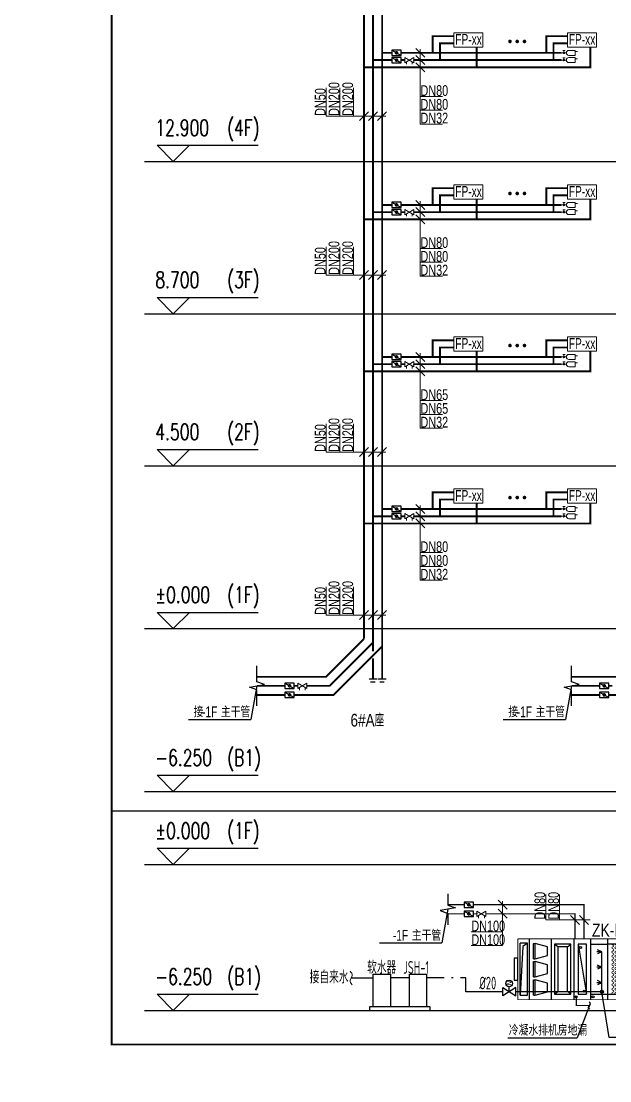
# Model space of a CAD drawing. Extents: x -778003 to -147913, y -2164908 to -814216.
# Drawn here: x -484128 to -467854, y -1035477 to -1006208 of the extents above; entities that cross this region are included whole.
import ezdxf

# ---------------------------------------------------------------- set-up
doc = ezdxf.new("R2010")
doc.units = 0
doc.header["$LTSCALE"] = 1000
doc.header["$MEASUREMENT"] = 0
doc.linetypes.add('CENTER2', pattern=[1.125, 0.75, -0.125, 0.125, -0.125])
doc.linetypes.add('DASH', pattern=[0.35, 0.25, -0.1])
doc.layers.get('0').update_dxf_attribs({"linetype": 'CONTINUOUS'})
for name, color, linetype in [('ACS_COM', 7, 'CONTINUOUS'), ('ACS_KT_FM_E', 3, 'CONTINUOUS'), ('ACS_空调机组', 2, 'CONTINUOUS'), ('DIM_ELEV', 3, 'CONTINUOUS'), ('DIM_SYMB', 3, 'CONTINUOUS'), ('DUCT-新风管设备', 7, 'CONTINUOUS'), ('H-公共文字', 7, 'CONTINUOUS'), ('TEXT-风机盘管', 7, 'CONTINUOUS'), ('VALVE-空冷热供水', 7, 'CONTINUOUS')]:
    doc.layers.add(name, color=color, linetype=linetype)
for name, color, linetype, lineweight in [('ACS_KT_BJ', 4, 'CONTINUOUS', 30), ('ACS_KT_FM', 3, 'CONTINUOUS', 15), ('EQ-风机盘管', 7, 'CONTINUOUS', 20), ('H-CN-阀件', 7, 'CONTINUOUS', 25), ('H-DIM-空调', 7, 'CONTINUOUS', 20), ('H-KT-冷凝', 5, 'N_LINE', 35), ('H-KT-冷热供', 3, 'LRG_LINE', 35), ('H-KT-冷热回', 2, 'LRH_LINE', 35), ('H-KT-阀件', 7, 'CONTINUOUS', 20), ('H-辅助', 7, 'CONTINUOUS', 20)]:
    doc.layers.add(name, color=color, linetype=linetype, lineweight=lineweight)
doc.styles.add('_TCH_DIM', font='SIMPLEX', dxfattribs={"bigfont": 'GBCBIG'})
doc.styles.add('_THVAC_PIPEDN', font='ROS', dxfattribs={"width": 0.8, "height": 3.5, "bigfont": 'JD'})
doc.styles.add('GB-100', font='ROS', dxfattribs={"width": 0.8, "height": 300, "bigfont": 'JD'})
doc.styles.add('HZF', font='ROS', dxfattribs={"width": 0.8, "bigfont": 'JD'})
doc.styles.add('KHZ', font='ROMANS', dxfattribs={"width": 0.7, "bigfont": 'HZTXT'})
doc.styles.get("Standard").update_dxf_attribs({"font": 'ros.shx', "width": 0.75, "bigfont": 'jd.shx'})
doc.styles.add('等高', font='ros1.shx', dxfattribs={"width": 0.7, "bigfont": 'jd.shx'})
doc.linetypes.add('LRG_LINE', pattern='A,1.5,-0.1,["LRG",KHZ,S=0.1,R=0,X=-0.1,Y=-0.05],-0.2', length=1.8)
doc.linetypes.add('LRH_LINE', pattern='A,1.5,-0.1,["LRH",KHZ,S=0.1,R=0,X=-0.1,Y=-0.05],-0.2', length=1.8)
doc.linetypes.add('N_LINE', pattern='A,1.5,-0.1,["N",KHZ,S=0.1,R=0,X=-0.1,Y=-0.05],-0.02', length=1.62)

# ---------------------------------------------------------------- blocks, each defined once
blk = doc.blocks.new('$VALVE$00000964')
h = blk.add_hatch(color=256)
h.paths.add_polyline_path([(15, 46, 0.414214), (0, 61), (0, 31, 0.414214)])
h.paths.add_polyline_path([(0, 61, 0.414214), (-15, 46, 0.414214), (0, 31)])
for p, q in [((-46, 138), (-46, 251)), ((-46, 251), (46, 251)), ((23, 251), (23, 297)), ((46, 251), (46, 138)), ((0, 92), (0, 0)), ((15, 46), (44, 46)), ((44, 68), (44, 24))]:
    blk.add_line(p, q)
blk.add_circle((0, 46), 14.7)
blk.add_arc((0, 138), 46.1, 180, 0)
blk.add_point((0, 0))
blk = doc.blocks.new('$VALVE$00000929')
blk.add_lwpolyline([(-125, -72), (125, 72), (125, -72), (-125, 72)], close=True)
for points in [[(-80, -46), (-80, -116)], [(80, -46), (80, -116)]]:
    blk.add_lwpolyline(points)
for p in [(-125, 0), (125, 0)]:
    blk.add_point(p)
blk = doc.blocks.new('A1')
for points, const_width in [([(-584266, -1025182), (-500166, -1025182), (-500166, -965782), (-584266, -965782)], 5), ([(-507666, -966782), (-581766, -966782), (-581766, -1024182), (-507666, -1024182)], 50)]:
    blk.add_lwpolyline(points, close=True, dxfattribs=dict(const_width=const_width))
blk = doc.blocks.new('jrg')
at = {"color": 8}
for centre, radius, start, end in [((-1.87, 0), 0.375, 0, 180), ((-1.12, 0), 0.375, 180, 0), ((-0.37, 0), 0.375, 0, 180), ((0.39, 0.02), 0.393, 182.6822, 357.3178), ((1.16, 0), 0.375, 0, 180), ((1.92, 0.01), 0.38, 180.8965, 359.1035)]:
    blk.add_arc(centre, radius, start, end, dxfattribs=at)
blk = doc.blocks.new('A$C2F4F20CB')
at = {"layer": 'ACS_KT_FM', "color": 8}
for centre, start in [((2857, 2067), 210.4562), ((2944, 2066), 207.8845), ((3024, 2066), 207.8845)]:
    blk.add_arc(centre, 28.1, start, 270, dxfattribs=at)
at = {"layer": 'ACS_空调机组', "color": 8}
for p, q in [((297, 645), (297, 2083)), ((499, 2083), (297, 2083)), ((499, 2083), (372, 1991)), ((499, 645), (499, 2083)), ((669, 2078), (709, 2078)), ((669, 1651), (669, 2078)), ((1052, 1983), (709, 2078)), ((709, 1651), (709, 2078)), ((1334, 1982), (1250, 2053)), ((1694, 2053), (1250, 2053)), ((1250, 2053), (1250, 674)), ((1610, 1982), (1694, 2053)), ((1694, 674), (1694, 2053)), ((1896, 2053), (2133, 674)), ((1896, 2053), (1896, 674)), ((2133, 2053), (1896, 2053)), ((2133, 674), (2133, 2053)), ((2247, 2053), (2712, 2053)), ((3177, 2053), (2712, 2053)), ((3248, 645), (3248, 2083)), ((3535, 2083), (3248, 2083)), ((3535, 2083), (3352, 1960)), ((3535, 645), (3535, 2083)), ((372, 1991), (297, 645)), ((1052, 1746), (1052, 1983)), ((1610, 1982), (1334, 1982)), ((1334, 1982), (1334, 745)), ((1610, 745), (1610, 1982)), ((2556, 1844), (2421, 1844)), ((2556, 1844), (2439, 1901)), ((2556, 1844), (2439, 1788)), ((2556, 772), (2556, 1844)), ((3352, 1960), (3248, 645)), ((669, 1651), (709, 1651)), ((669, 1150), (669, 1577)), ((669, 1577), (709, 1577)), ((709, 1651), (1052, 1746)), ((709, 1150), (709, 1577)), ((1052, 1482), (709, 1577)), ((1052, 1245), (1052, 1482)), ((2556, 1418), (2439, 1475)), ((4034, 1364), (3684, 1566)), ((3684, 1566), (3684, 1161)), ((709, 1150), (1052, 1245)), ((2556, 1418), (2421, 1418)), ((2556, 1418), (2439, 1362)), ((4034, 1364), (3684, 1161)), ((669, 1150), (709, 1150)), ((669, 1076), (709, 1076)), ((669, 649), (669, 1076)), ((1052, 981), (709, 1076)), ((709, 649), (709, 1076)), ((1052, 744), (1052, 981)), ((2556, 992), (2421, 992)), ((2556, 992), (2439, 1049)), ((2556, 992), (2439, 936)), ((297, 645), (499, 645)), ((669, 649), (709, 649)), ((709, 649), (1052, 744)), ((1250, 674), (1334, 745)), ((1250, 674), (1694, 674)), ((1334, 745), (1610, 745)), ((1694, 674), (1610, 745)), ((1896, 674), (2133, 674)), ((2247, 674), (2712, 674)), ((2712, 674), (3177, 674)), ((3248, 645), (3535, 645))]:
    blk.add_line(p, q, dxfattribs=at)
at = {"layer": 'ACS_空调机组', "color": 2}
for p, q in [((542, 2203), (542, 525)), ((1162, 525), (1162, 2203)), ((1782, 2203), (1782, 525)), ((1782, 2203), (1782, 525)), ((2247, 525), (2247, 2203)), ((2712, 2203), (2712, 525)), ((3177, 2203), (3177, 525)), ((232, 1669), (132, 1669)), ((132, 1669), (132, 1058)), ((232, 1058), (232, 1669)), ((132, 1058), (232, 1058))]:
    blk.add_line(p, q, dxfattribs=at)
at = {"layer": 'ACS_空调机组', "color": 2, "const_width": 25}
for points in [[(4107, 2203), (232, 2203)], [(232, 2203), (232, 525)], [(4107, 525), (4107, 2203)], [(232, 525), (4107, 525)]]:
    blk.add_lwpolyline(points, dxfattribs=at)
at = {"layer": 'ACS_空调机组', "color": 8}
for centre, radius in [((1968, 1964), 28.4), ((3801, 1364), 234), ((1847, 605), 28.4), ((2067, 759), 28.4), ((2312, 605), 28.4), ((2556, 744), 28.4)]:
    blk.add_circle(centre, radius, dxfattribs=at)
at = {"layer": 'ACS_KT_FM', "color": 8, "xscale": 75, "yscale": 75, "zscale": 75, "rotation": 90}
for p in [(2857, 1867), (2944, 1866), (3024, 1866), (2857, 1526), (2944, 1525), (3024, 1525), (2857, 1185), (2944, 1184), (3024, 1184), (2857, 844), (2944, 843), (3024, 843)]:
    blk.add_blockref('jrg', p, dxfattribs=at)
blk = doc.blocks.new('dcf1')
for p, q in [((-1.5, -0.94), (-1.5, 0.94)), ((-1.5, 0.94), (1.5, -0.94)), ((1.5, 0.94), (-1.5, -0.94)), ((0, 0), (0, 1.13)), ((1.5, -0.94), (1.5, 0.94))]:
    blk.add_line(p, q)
blk.add_circle((0, 1.88), 0.75)
at = {"width": 0.8}
blk.add_text('M', height=1.13, rotation=90, dxfattribs=at).set_placement((0.5, 1.52))
blk = doc.blocks.new('$ThvacSys$00000040')
at = {"elevation": 0}
blk.add_lwpolyline([(7, -101, -0.575183), (0, 0, 0.604745), (-11, 101, 16.924828)], format="xyb", dxfattribs=at)
blk = doc.blocks.new('$VALVE$00000898')
blk.add_lwpolyline([(128, 74), (-128, -74), (-128, 74)], close=True)
blk.add_lwpolyline([(128, 74), (128, -74), (-128, -74)])
at = {"const_width": 50}
blk.add_lwpolyline([(0, 25, -1), (0, -25, -1)], format="xyb", close=True, dxfattribs=at)
for p in [(-128, 0), (128, 0)]:
    blk.add_point(p)

msp = doc.modelspace()

# ---------------------------------------------------------------- hatches: boundary and pattern name
at = {"layer": 'H-KT-冷凝', "linetype": 'CENTER2'}
for points in [[(-468394.5, -1007482.2), (-468368.3, -1007482.2), (-468368.3, -1007508.5)], [(-468394.5, -1007482.2), (-468394.5, -1007508.5), (-468368.3, -1007508.5)], [(-468394.5, -1011682.2), (-468368.3, -1011682.2), (-468368.3, -1011708.5)], [(-468394.5, -1011682.2), (-468394.5, -1011708.5), (-468368.3, -1011708.5)], [(-468394.5, -1015882.2), (-468368.3, -1015882.2), (-468368.3, -1015908.5)], [(-468394.5, -1015882.2), (-468394.5, -1015908.5), (-468368.3, -1015908.5)], [(-468394.5, -1020082.2), (-468368.3, -1020082.2), (-468368.3, -1020108.5)], [(-468394.5, -1020082.2), (-468394.5, -1020108.5), (-468368.3, -1020108.5)], [(-468782.6, -1033397.3), (-468800.1, -1033397.3), (-468800.1, -1033414.8)], [(-468782.6, -1033397.3), (-468782.6, -1033414.8), (-468800.1, -1033414.8)]]:
    msp.add_hatch(color=256, dxfattribs=at).paths.add_polyline_path(points)
at = {"layer": 'H-KT-冷热供', "linetype": 'Continuous'}
for points in [[(-472748.9, -1006621.1), (-472775.1, -1006621.1), (-472775.1, -1006594.8)], [(-472748.9, -1006621.1), (-472748.9, -1006594.8), (-472775.1, -1006594.8)], [(-469611.1, -1006621.1), (-469637.3, -1006621.1), (-469637.3, -1006594.8)], [(-469611.1, -1006621.1), (-469611.1, -1006594.8), (-469637.3, -1006594.8)], [(-472748.9, -1010821.1), (-472775.1, -1010821.1), (-472775.1, -1010794.8)], [(-472748.9, -1010821.1), (-472748.9, -1010794.8), (-472775.1, -1010794.8)], [(-469611.1, -1010821.1), (-469637.3, -1010821.1), (-469637.3, -1010794.8)], [(-469611.1, -1010821.1), (-469611.1, -1010794.8), (-469637.3, -1010794.8)], [(-472748.9, -1015021.1), (-472775.1, -1015021.1), (-472775.1, -1014994.8)], [(-472748.9, -1015021.1), (-472748.9, -1014994.8), (-472775.1, -1014994.8)], [(-469611.1, -1015021.1), (-469637.3, -1015021.1), (-469637.3, -1014994.8)], [(-469611.1, -1015021.1), (-469611.1, -1014994.8), (-469637.3, -1014994.8)], [(-472748.9, -1019221.1), (-472775.1, -1019221.1), (-472775.1, -1019194.8)], [(-472748.9, -1019221.1), (-472748.9, -1019194.8), (-472775.1, -1019194.8)], [(-469611.1, -1019221.1), (-469637.3, -1019221.1), (-469637.3, -1019194.8)], [(-469611.1, -1019221.1), (-469611.1, -1019194.8), (-469637.3, -1019194.8)], [(-468569.9, -1030614.5), (-468552.4, -1030614.5), (-468552.4, -1030597)], [(-468569.9, -1030614.5), (-468569.9, -1030597), (-468552.4, -1030597)]]:
    msp.add_hatch(color=256, dxfattribs=at).paths.add_polyline_path(points)
at = {"layer": 'H-KT-冷热回', "linetype": 'DASH'}
for points in [[(-472548.9, -1006821.1), (-472575.1, -1006821.1), (-472575.1, -1006794.8)], [(-472548.9, -1006821.1), (-472548.9, -1006794.8), (-472575.1, -1006794.8)], [(-469411.1, -1006821.1), (-469437.3, -1006821.1), (-469437.3, -1006794.8)], [(-469411.1, -1006821.1), (-469411.1, -1006794.8), (-469437.3, -1006794.8)], [(-472548.9, -1011021.1), (-472575.1, -1011021.1), (-472575.1, -1010994.8)], [(-472548.9, -1011021.1), (-472548.9, -1010994.8), (-472575.1, -1010994.8)], [(-469411.1, -1011021.1), (-469437.3, -1011021.1), (-469437.3, -1010994.8)], [(-469411.1, -1011021.1), (-469411.1, -1010994.8), (-469437.3, -1010994.8)], [(-472548.9, -1015221.1), (-472575.1, -1015221.1), (-472575.1, -1015194.8)], [(-472548.9, -1015221.1), (-472548.9, -1015194.8), (-472575.1, -1015194.8)], [(-469411.1, -1015221.1), (-469437.3, -1015221.1), (-469437.3, -1015194.8)], [(-469411.1, -1015221.1), (-469411.1, -1015194.8), (-469437.3, -1015194.8)], [(-472548.9, -1019421.1), (-472575.1, -1019421.1), (-472575.1, -1019394.8)], [(-472548.9, -1019421.1), (-472548.9, -1019394.8), (-472575.1, -1019394.8)], [(-469411.1, -1019421.1), (-469437.3, -1019421.1), (-469437.3, -1019394.8)], [(-469411.1, -1019421.1), (-469411.1, -1019394.8), (-469437.3, -1019394.8)], [(-468819.9, -1030864.5), (-468802.4, -1030864.5), (-468802.4, -1030847)], [(-468819.9, -1030864.5), (-468819.9, -1030847), (-468802.4, -1030847)]]:
    msp.add_hatch(color=256, dxfattribs=at).paths.add_polyline_path(points)

# ---------------------------------------------------------------- linework, layer by layer
for p, q in [((-480720.3, -1010087.1), (-408080, -1010087.1)), ((-480720.3, -1014287.1), (-408080, -1014287.1)), ((-480720.3, -1018487.1), (-408080, -1018487.1)), ((-480720.3, -1022987.1), (-408080, -1022987.1)), ((-474285.6, -1024381.6), (-474508.3, -1024381.6)), ((-474033.6, -1024381.6), (-474256.4, -1024381.6)), ((-474338.1, -1024465.4), (-474466.6, -1024465.4)), ((-474088.1, -1024465.4), (-474216.6, -1024465.4)), ((-480720.3, -1027487.1), (-408080, -1027487.1)), ((-481625.2, -1028016.7), (-407525.2, -1028016.7)), ((-480720.3, -1029505.4), (-408080, -1029505.4)), ((-468416.1, -1033397.3, 0), (-468757.1, -1034289)), ((-480720.3, -1033535.4), (-408080, -1033535.4)), ((-470675.8, -1034289), (-468757.1, -1034289))]:
    msp.add_line(p, q)
msp.add_lwpolyline([(-481625.2, -977075), (-401025.2, -977075), (-401025.2, -1034475), (-481625.2, -1034475)], close=True)
at = {"const_width": 50}
for points in [[(-470639.1, -1006767.4, 1), (-470589.1, -1006767.4, 1)], [(-470439.1, -1006767.4, 1), (-470389.1, -1006767.4, 1)], [(-470239.1, -1006767.4, 1), (-470189.1, -1006767.4, 1)], [(-470639.1, -1010967.4, 1), (-470589.1, -1010967.4, 1)], [(-470439.1, -1010967.4, 1), (-470389.1, -1010967.4, 1)], [(-470239.1, -1010967.4, 1), (-470189.1, -1010967.4, 1)], [(-470639.1, -1015167.4, 1), (-470589.1, -1015167.4, 1)], [(-470439.1, -1015167.4, 1), (-470389.1, -1015167.4, 1)], [(-470239.1, -1015167.4, 1), (-470189.1, -1015167.4, 1)], [(-470639.1, -1019367.4, 1), (-470589.1, -1019367.4, 1)], [(-470439.1, -1019367.4, 1), (-470389.1, -1019367.4, 1)], [(-470239.1, -1019367.4, 1), (-470189.1, -1019367.4, 1)]]:
    msp.add_lwpolyline(points, format="xyb", close=True, dxfattribs=at)
at = {"layer": 'ACS_COM'}
msp.add_lwpolyline([(-472821.1, -1033435.4), (-474496.1, -1033435.4), (-474496.1, -1033535.4), (-472821.1, -1033535.4)], close=True, dxfattribs=at)
at = {"layer": 'ACS_KT_BJ'}
for p, q in [((-475005.8, -1032635.4), (-474396.1, -1032635.4)), ((-473396.1, -1032635.4), (-473921.1, -1032635.4)), ((-472431.4, -1032635.4), (-472921.1, -1032635.4)), ((-472181.4, -1032635.4), (-472231.4, -1032635.4)), ((-471831.9, -1032635.4), (-471981.4, -1032635.4)), ((-471831.4, -1033015.9), (-471831.9, -1032635.4)), ((-470815.3, -1033015.9), (-471831.8, -1033015.9)), ((-468073.8, -1033015.9), (-470455.3, -1033015.9))]:
    msp.add_line(p, q, dxfattribs=at)
at = {"layer": 'ACS_KT_FM', "color": 7}
msp.add_circle((-468073.8, -1033015.9), 50, dxfattribs=at)
msp.add_circle((-468073.8, -1033015.9), 50, dxfattribs=at)
at = {"layer": 'ACS_空调机组'}
for points in [[(-474396.1, -1033435.4), (-474396.1, -1032535.4), (-473921.1, -1032535.4), (-473921.1, -1033435.4)], [(-473396.1, -1033435.4), (-473396.1, -1032535.4), (-472921.1, -1032535.4), (-472921.1, -1033435.4)]]:
    msp.add_lwpolyline(points, close=True, dxfattribs=at)
at = {"layer": 'DIM_ELEV'}
for p, q in [((-479922.5, -1010087.1), (-480372.5, -1009637.1)), ((-480372.5, -1009637.1), (-477576.5, -1009637.1)), ((-479922.5, -1010087.1), (-479472.5, -1009637.1)), ((-479922.5, -1014287.1), (-480372.5, -1013837.1)), ((-480372.5, -1013837.1), (-477576.5, -1013837.1)), ((-479922.5, -1014287.1), (-479472.5, -1013837.1)), ((-479922.5, -1018487.1), (-480372.5, -1018037.1)), ((-480372.5, -1018037.1), (-477576.5, -1018037.1)), ((-479922.5, -1018487.1), (-479472.5, -1018037.1)), ((-479922.5, -1022987.1), (-480372.5, -1022537.1)), ((-480372.5, -1022537.1), (-477576.5, -1022537.1)), ((-479922.5, -1022987.1), (-479472.5, -1022537.1)), ((-479922.5, -1027487.1), (-480372.5, -1027037.1)), ((-480372.5, -1027037.1), (-477576.5, -1027037.1)), ((-479922.5, -1027487.1), (-479472.5, -1027037.1)), ((-479922.5, -1029505.4), (-480372.5, -1029055.4)), ((-480372.5, -1029055.4), (-477576.5, -1029055.4)), ((-479922.5, -1029505.4), (-479472.5, -1029055.4)), ((-479922.5, -1033535.4), (-480372.5, -1033085.4)), ((-480372.5, -1033085.4), (-477576.5, -1033085.4)), ((-479922.5, -1033535.4), (-479472.5, -1033085.4))]:
    msp.add_line(p, q, dxfattribs=at)
at = {"layer": 'DIM_SYMB'}
msp.add_lwpolyline([(-472331.4, -1030314.5), (-472331.4, -1030627), (-472121.4, -1030703.5), (-472541.4, -1030777.5), (-472331.4, -1030852), (-472331.4, -1031164.5)], dxfattribs=at)
at = {"layer": 'EQ-风机盘管', "color": 4}
for points in [[(-472163, -1006528.9), (-471362.8, -1006528.9), (-471362.8, -1006921.1), (-472163, -1006921.1)], [(-469025.2, -1006528.9), (-468225, -1006528.9), (-468225, -1006921.1), (-469025.2, -1006921.1)], [(-472163, -1010728.9), (-471362.8, -1010728.9), (-471362.8, -1011121.1), (-472163, -1011121.1)], [(-469025.2, -1010728.9), (-468225, -1010728.9), (-468225, -1011121.1), (-469025.2, -1011121.1)], [(-472163, -1014928.9), (-471362.8, -1014928.9), (-471362.8, -1015321.1), (-472163, -1015321.1)], [(-469025.2, -1014928.9), (-468225, -1014928.9), (-468225, -1015321.1), (-469025.2, -1015321.1)], [(-472163, -1019128.9), (-471362.8, -1019128.9), (-471362.8, -1019521.1), (-472163, -1019521.1)], [(-469025.2, -1019128.9), (-468225, -1019128.9), (-468225, -1019521.1), (-469025.2, -1019521.1)]]:
    msp.add_lwpolyline(points, close=True, dxfattribs=at)
at = {"layer": 'H-DIM-空调'}
for p, q in [((-473220.1, -1006958.5), (-472972.6, -1007205.9)), ((-473220.1, -1007158.5), (-472972.6, -1007405.9)), ((-473096.3, -1006982.2), (-473096.3, -1008588)), ((-473214.4, -1007358.5), (-472966.9, -1007605.9)), ((-475696.8, -1008831.8), (-475696.8, -1008051.2)), ((-475316.8, -1008831.8), (-475316.8, -1008051.2)), ((-474936.8, -1008831.8), (-474936.8, -1008051.2)), ((-473096.3, -1008288), (-472480.8, -1008288)), ((-473096.3, -1008288), (-473096.3, -1009048)), ((-474936.8, -1008831.8), (-475696.8, -1008831.8)), ((-474048.9, -1008831.8), (-474936.8, -1008831.8)), ((-474772.7, -1008955.6), (-474525.2, -1008708.1)), ((-474522.7, -1008955.6), (-474275.2, -1008708.1)), ((-474272.7, -1008955.6), (-474025.2, -1008708.1)), ((-473096.3, -1008668), (-472480.8, -1008668)), ((-473096.3, -1009048), (-472480.8, -1009048)), ((-473220.1, -1011158.5), (-472972.6, -1011405.9)), ((-473096.3, -1011182.2), (-473096.3, -1012788)), ((-473220.1, -1011358.5), (-472972.6, -1011605.9)), ((-473220.1, -1011558.5), (-472972.6, -1011805.9)), ((-475696.8, -1013221.8), (-475696.8, -1012441.2)), ((-475316.8, -1013221.8), (-475316.8, -1012441.2)), ((-474936.8, -1013221.8), (-474936.8, -1012441.2)), ((-473096.3, -1012488), (-472480.8, -1012488)), ((-473096.3, -1012488), (-473096.3, -1013248)), ((-473096.3, -1012868), (-472480.8, -1012868)), ((-474936.8, -1013221.8), (-475696.8, -1013221.8)), ((-474048.9, -1013221.8), (-474936.8, -1013221.8)), ((-474772.7, -1013345.6), (-474525.2, -1013098.1)), ((-474522.7, -1013345.6), (-474275.2, -1013098.1)), ((-474272.7, -1013345.6), (-474025.2, -1013098.1)), ((-473096.3, -1013248), (-472480.8, -1013248)), ((-473220.1, -1015358.5), (-472972.6, -1015605.9)), ((-473220.1, -1015558.5), (-472972.6, -1015805.9)), ((-473096.3, -1015382.2), (-473096.3, -1016988)), ((-473214.4, -1015758.5), (-472966.9, -1016005.9)), ((-473096.3, -1016688), (-472480.8, -1016688)), ((-473096.3, -1016688), (-473096.3, -1017448)), ((-473096.3, -1017068), (-472480.8, -1017068)), ((-475696.8, -1018111), (-475696.8, -1017330.3)), ((-475316.8, -1018111), (-475316.8, -1017330.3)), ((-474936.8, -1018111), (-474936.8, -1017330.3)), ((-473096.3, -1017448), (-472480.8, -1017448)), ((-474772.7, -1018234.7), (-474525.2, -1017987.2)), ((-474522.7, -1018234.7), (-474275.2, -1017987.2)), ((-474272.7, -1018234.7), (-474025.2, -1017987.2)), ((-474936.8, -1018111), (-475696.8, -1018111)), ((-474048.9, -1018111), (-474936.8, -1018111)), ((-473220.1, -1019558.5), (-472972.6, -1019805.9)), ((-473096.3, -1019582.2), (-473096.3, -1021188)), ((-473220.1, -1019758.5), (-472972.6, -1020005.9)), ((-473214.4, -1019958.5), (-472966.9, -1020205.9)), ((-473096.3, -1020888), (-472480.8, -1020888)), ((-473096.3, -1020888), (-473096.3, -1021648)), ((-473096.3, -1021268), (-472480.8, -1021268)), ((-473096.3, -1021648), (-472480.8, -1021648)), ((-475696.8, -1022611), (-475696.8, -1021830.3)), ((-475316.8, -1022611), (-475316.8, -1021830.3)), ((-474936.8, -1022611), (-474936.8, -1021830.3)), ((-474936.8, -1022611), (-475696.8, -1022611)), ((-474048.9, -1022611), (-474936.8, -1022611)), ((-474772.7, -1022734.7), (-474525.2, -1022487.2)), ((-474522.7, -1022734.7), (-474275.2, -1022487.2)), ((-474272.7, -1022734.7), (-474025.2, -1022487.2)), ((-470940.2, -1030490.8), (-470692.7, -1030738.3)), ((-470816.4, -1030514.5), (-470816.4, -1031363.9)), ((-469624.6, -1031032.1), (-469624.6, -1030331.6)), ((-469244.6, -1031032.1), (-469244.6, -1030331.6)), ((-470940.2, -1030740.8), (-470692.7, -1030988.3)), ((-469624.6, -1031032.1), (-469244.6, -1031032.1)), ((-469244.6, -1031032.1), (-468395.2, -1031032.1)), ((-468943.6, -1030908.4), (-468696.1, -1031155.9)), ((-468693.6, -1030908.4), (-468446.1, -1031155.9)), ((-471689.2, -1031363.9), (-470816.4, -1031363.9)), ((-470816.4, -1031363.9), (-470816.4, -1031743.9)), ((-471689.2, -1031743.9), (-470816.4, -1031743.9))]:
    msp.add_line(p, q, dxfattribs=at)
msp.add_spline([(-475035.8, -1032445.4), (-474975.8, -1032572.1), (-475035.8, -1032698.8), (-474975.8, -1032825.4)], degree=3, dxfattribs=at)
at = {"layer": 'H-KT-冷凝', "linetype": 'CENTER2', "ltscale": 1.5, "const_width": 52.5}
for points in [[(-474648.9, -1007982.2), (-474648.9, -1003782.2)], [(-471532.4, -1007482.2), (-471532.4, -1006921.1)], [(-468394.5, -1007482.2), (-468394.5, -1006921.1)], [(-474648.9, -1007482.2), (-471532.4, -1007482.2)], [(-471532.4, -1007482.2), (-468394.5, -1007482.2)], [(-474648.9, -1012182.2), (-474648.9, -1007982.2)], [(-471532.4, -1011682.2), (-471532.4, -1011121.1)], [(-468394.5, -1011682.2), (-468394.5, -1011121.1)], [(-474648.9, -1011682.2), (-471532.4, -1011682.2)], [(-471532.4, -1011682.2), (-468394.5, -1011682.2)], [(-474648.9, -1016382.2), (-474648.9, -1012182.2)], [(-471532.4, -1015882.2), (-471532.4, -1015321.1)], [(-468394.5, -1015882.2), (-468394.5, -1015321.1)], [(-474648.9, -1015882.2), (-471532.4, -1015882.2)], [(-471532.4, -1015882.2), (-468394.5, -1015882.2)], [(-474648.9, -1020882.2), (-474648.9, -1016382.2)], [(-471532.4, -1020082.2), (-471532.4, -1019521.1)], [(-468394.5, -1020082.2), (-468394.5, -1019521.1)], [(-474648.9, -1020082.2), (-471532.4, -1020082.2)], [(-471532.4, -1020082.2), (-468394.5, -1020082.2)], [(-474648.9, -1023267.7), (-474648.9, -1020882.2)], [(-477608.9, -1024317.5), (-475698.8, -1024317.5), (-474648.9, -1023267.7)], [(-468908.9, -1024317.5), (-466998.8, -1024317.5), (-465948.9, -1023267.7)]]:
    msp.add_lwpolyline(points, dxfattribs=at)
at = {"layer": 'H-KT-冷凝', "linetype": 'CENTER2', "const_width": 35}
for points in [[(-468782.6, -1033397.3), (-468782.6, -1033155.1)], [(-468782.6, -1033397.3), (-468416.3, -1033397.3)]]:
    msp.add_lwpolyline(points, dxfattribs=at)
at = {"layer": 'H-KT-冷热供', "linetype": 'Continuous', "ltscale": 1.5, "const_width": 52.5}
for points in [[(-474148.9, -1007382.2), (-474148.9, -1003182.2)], [(-472748.9, -1007082.2), (-472748.9, -1006621.1)], [(-472748.9, -1006621.1), (-472163, -1006621.1)], [(-469611.1, -1007082.2), (-469611.1, -1006621.1)], [(-469611.1, -1006621.1), (-469025.2, -1006621.1)], [(-474148.9, -1007082.2), (-473876.9, -1007082.2)], [(-473620.9, -1007082.2), (-472748.9, -1007082.2)], [(-472748.9, -1007082.2), (-469611.1, -1007082.2)], [(-469611.1, -1007082.2), (-469191.9, -1007082.2)], [(-474148.9, -1009442.2), (-474148.9, -1007382.2)], [(-474148.9, -1011582.2), (-474148.9, -1009442.2)], [(-472748.9, -1011282.2), (-472748.9, -1010821.1)], [(-472748.9, -1010821.1), (-472163, -1010821.1)], [(-469611.1, -1011282.2), (-469611.1, -1010821.1)], [(-469611.1, -1010821.1), (-469025.2, -1010821.1)], [(-474148.9, -1011282.2), (-473876.9, -1011282.2)], [(-473620.9, -1011282.2), (-472748.9, -1011282.2)], [(-472748.9, -1011282.2), (-469611.1, -1011282.2)], [(-469611.1, -1011282.2), (-469191.9, -1011282.2)], [(-474148.9, -1015482.2), (-474148.9, -1011582.2)], [(-472748.9, -1015482.2), (-472748.9, -1015021.1)], [(-472748.9, -1015021.1), (-472163, -1015021.1)], [(-469611.1, -1015482.2), (-469611.1, -1015021.1)], [(-469611.1, -1015021.1), (-469025.2, -1015021.1)], [(-474148.9, -1020282.2), (-474148.9, -1015482.2)], [(-474148.9, -1015482.2), (-473876.9, -1015482.2)], [(-473620.9, -1015482.2), (-472748.9, -1015482.2)], [(-472748.9, -1015482.2), (-469611.1, -1015482.2)], [(-469611.1, -1015482.2), (-469191.9, -1015482.2)], [(-472748.9, -1019682.2), (-472748.9, -1019221.1)], [(-472748.9, -1019221.1), (-472163, -1019221.1)], [(-469611.1, -1019682.2), (-469611.1, -1019221.1)], [(-469611.1, -1019221.1), (-469025.2, -1019221.1)], [(-474148.9, -1019682.2), (-473876.9, -1019682.2)], [(-473620.9, -1019682.2), (-472748.9, -1019682.2)], [(-472748.9, -1019682.2), (-469611.1, -1019682.2)], [(-469611.1, -1019682.2), (-469191.9, -1019682.2)], [(-474148.9, -1023474.8), (-474148.9, -1020282.2)], [(-476578.9, -1024817.5), (-475491.7, -1024817.5), (-474148.9, -1023474.8)], [(-474148.9, -1023474.8), (-474148.9, -1024381.6)], [(-467878.9, -1024817.5), (-466791.7, -1024817.5), (-465448.9, -1023474.8)], [(-477608.9, -1024817.5), (-476834.9, -1024817.5)], [(-468908.9, -1024817.5), (-468134.9, -1024817.5)]]:
    msp.add_lwpolyline(points, dxfattribs=at)
at = {"layer": 'H-KT-冷热供', "linetype": 'Continuous', "const_width": 35}
for points in [[(-472331.4, -1030864.5), (-471880.5, -1030864.5)], [(-471624.6, -1030864.5), (-471527.7, -1030864.5)], [(-471277.4, -1030864.5), (-468819.9, -1030864.5)], [(-468819.9, -1031455.7), (-468819.9, -1030864.5)], [(-468819.9, -1031557.4), (-468819.9, -1031455.7)]]:
    msp.add_lwpolyline(points, dxfattribs=at)
at = {"layer": 'H-KT-冷热回', "linetype": 'DASH', "ltscale": 1.5, "const_width": 52.5}
for points in [[(-474398.9, -1007782.2), (-474398.9, -1003582.2)], [(-472548.9, -1007282.2), (-472548.9, -1006821.1)], [(-472548.9, -1006821.1), (-472163, -1006821.1)], [(-469411.1, -1007282.2), (-469411.1, -1006821.1)], [(-469411.1, -1006821.1), (-469025.2, -1006821.1)], [(-474398.9, -1007282.2), (-473876.9, -1007282.2)], [(-473620.9, -1007282.2), (-473524.1, -1007282.2)], [(-473273.7, -1007282.2), (-472548.9, -1007282.2)], [(-472548.9, -1007282.2), (-469411.1, -1007282.2)], [(-469411.1, -1007282.2), (-469191.9, -1007282.2)], [(-474398.9, -1009442.2), (-474398.9, -1007782.2)], [(-474398.9, -1011982.2), (-474398.9, -1009442.2)], [(-472548.9, -1011482.2), (-472548.9, -1011021.1)], [(-472548.9, -1011021.1), (-472163, -1011021.1)], [(-469411.1, -1011482.2), (-469411.1, -1011021.1)], [(-469411.1, -1011021.1), (-469025.2, -1011021.1)], [(-474398.9, -1011482.2), (-473876.9, -1011482.2)], [(-473620.9, -1011482.2), (-473524.1, -1011482.2)], [(-473273.7, -1011482.2), (-472548.9, -1011482.2)], [(-472548.9, -1011482.2), (-469411.1, -1011482.2)], [(-469411.1, -1011482.2), (-469191.9, -1011482.2)], [(-474398.9, -1016182.2), (-474398.9, -1011982.2)], [(-472548.9, -1015682.2), (-472548.9, -1015221.1)], [(-472548.9, -1015221.1), (-472163, -1015221.1)], [(-469411.1, -1015682.2), (-469411.1, -1015221.1)], [(-469411.1, -1015221.1), (-469025.2, -1015221.1)], [(-474398.9, -1015682.2), (-473876.9, -1015682.2)], [(-473620.9, -1015682.2), (-473524.1, -1015682.2)], [(-473273.7, -1015682.2), (-472548.9, -1015682.2)], [(-472548.9, -1015682.2), (-469411.1, -1015682.2)], [(-469411.1, -1015682.2), (-469191.9, -1015682.2)], [(-474398.9, -1020682.2), (-474398.9, -1016182.2)], [(-472548.9, -1019882.2), (-472548.9, -1019421.1)], [(-472548.9, -1019421.1), (-472163, -1019421.1)], [(-469411.1, -1019882.2), (-469411.1, -1019421.1)], [(-469411.1, -1019421.1), (-469025.2, -1019421.1)], [(-474398.9, -1019882.2), (-473876.9, -1019882.2)], [(-473620.9, -1019882.2), (-473524.1, -1019882.2)], [(-473273.7, -1019882.2), (-472548.9, -1019882.2)], [(-472548.9, -1019882.2), (-469411.1, -1019882.2)], [(-469411.1, -1019882.2), (-469191.9, -1019882.2)], [(-474398.9, -1023371.2), (-474398.9, -1020682.2)], [(-476231.7, -1024567.5), (-475595.3, -1024567.5), (-474398.9, -1023371.2)], [(-474398.9, -1023371.2), (-474398.9, -1023614.9)], [(-474398.9, -1023804), (-474398.9, -1024381.6)], [(-477608.9, -1024567.5), (-476834.9, -1024567.5)], [(-476578.9, -1024567.5), (-476482.1, -1024567.5)], [(-468908.9, -1024567.5), (-468134.9, -1024567.5)], [(-467878.9, -1024567.5), (-467782.1, -1024567.5)]]:
    msp.add_lwpolyline(points, dxfattribs=at)
at = {"layer": 'H-KT-冷热回', "linetype": 'DASH', "const_width": 35}
for points in [[(-472331.4, -1030614.5), (-471877.7, -1030614.5)], [(-471627.4, -1030614.5), (-468569.9, -1030614.5)], [(-468569.9, -1031455.7), (-468569.9, -1030614.5)], [(-468569.9, -1031557.4), (-468569.9, -1031455.7)]]:
    msp.add_lwpolyline(points, dxfattribs=at)
at = {"layer": 'H-公共文字'}
for p, q in [((-477608.9, -1024567.5), (-477779.2, -1025494.5)), ((-468908.9, -1024567.5), (-469079.2, -1025494.5)), ((-479502.4, -1025494.5), (-477779.2, -1025494.5)), ((-470802.4, -1025494.5), (-469079.2, -1025494.5)), ((-472331.4, -1030740.5), (-472501.7, -1031667.5)), ((-474224.8, -1031667.5), (-472501.7, -1031667.5))]:
    msp.add_line(p, q, dxfattribs=at)
for points in [[(-477608.9, -1025118.5), (-477608.9, -1024681), (-477818.9, -1024604.6), (-477398.9, -1024530.5), (-477608.9, -1024456), (-477608.9, -1024018.5)], [(-468908.9, -1025118.5), (-468908.9, -1024681), (-469118.9, -1024604.6), (-468698.9, -1024530.5), (-468908.9, -1024456), (-468908.9, -1024018.5)]]:
    msp.add_lwpolyline(points, dxfattribs=at)
at = {"layer": 'TEXT-风机盘管'}
for p, q in [((-467875.7, -1034284.1), (-468073.8, -1033015.9)), ((-465705.8, -1034284.1), (-467875.7, -1034284.1))]:
    msp.add_line(p, q, dxfattribs=at)

# ---------------------------------------------------------------- block references
msp.add_blockref('A1', (100141.1, -10293.2))
at = {"layer": 'ACS_KT_FM_E', "xscale": 119.9994000745355, "yscale": 119.9994000745355, "zscale": 1.199994000745378}
msp.add_blockref('dcf1', (-470635.3, -1033015.9), dxfattribs=at)
at = {"layer": 'DUCT-新风管设备'}
msp.add_blockref('A$C2F4F20CB', (-470629.6, -1033760), dxfattribs=at)
at = {"layer": 'H-CN-阀件'}
msp.add_blockref('$ThvacSys$00000040', (-468416.3, -1033397.3), dxfattribs=at)
at = {"layer": 'H-KT-阀件', "xscale": -1.5, "yscale": 1.5, "zscale": 1.5, "rotation": 270}
for p in [(-469191.9, -1007082.2), (-469191.9, -1007282.2), (-469191.9, -1011282.2), (-469191.9, -1011482.2), (-469191.9, -1015482.2), (-469191.9, -1015682.2), (-469191.9, -1019682.2), (-469191.9, -1019882.2)]:
    msp.add_blockref('$VALVE$00000964', p, dxfattribs=at)
at = {"layer": 'H-KT-阀件'}
for p in [(-473398.9, -1007282.2), (-473398.9, -1011482.2), (-473398.9, -1015682.2), (-473398.9, -1019882.2), (-476356.9, -1024567.5), (-471402.6, -1030864.5)]:
    msp.add_blockref('$VALVE$00000929', p, dxfattribs=at)
at = {"layer": 'VALVE-空冷热供水', "yscale": -1, "rotation": 180}
for p in [(-473748.9, -1007082.2), (-473748.9, -1007282.2), (-473748.9, -1011282.2), (-473748.9, -1011482.2), (-473748.9, -1015482.2), (-473748.9, -1015682.2), (-473748.9, -1019682.2), (-473748.9, -1019882.2), (-476706.9, -1024567.5), (-468006.9, -1024567.5), (-476706.9, -1024817.5), (-468006.9, -1024817.5), (-471752.6, -1030614.5), (-471752.6, -1030864.5)]:
    msp.add_blockref('$VALVE$00000898', p, dxfattribs=at)

# ---------------------------------------------------------------- texts
at = {"width": 0.8}
msp.add_text('ZK-B1-1', height=360, dxfattribs=at).set_placement((-468347.9, -1031495.3))
at = {"layer": 'DIM_ELEV', "color": 7, "style": '_TCH_DIM', "width": 0.705882}
for s, p in [('(4F)', (-478428.5, -1009374.6)), ('12.900', (-480417.5, -1009374.6)), ('8.700', (-480417.5, -1013574.6)), ('(3F)', (-478428.5, -1013574.6)), ('4.500', (-480417.5, -1017774.6)), ('(2F)', (-478428.5, -1017774.6)), ('(1F)', (-478428.5, -1022274.6)), ('%%P0.000', (-480417.5, -1022274.6)), ('-6.250', (-480417.5, -1026774.6)), ('(B1)', (-478428.5, -1026774.6)), ('%%P0.000', (-480417.5, -1028792.9)), ('(1F)', (-478428.5, -1028792.9)), ('(B1)', (-478428.5, -1032822.9)), ('-6.250', (-480417.5, -1032822.9))]:
    msp.add_text(s, height=446.25, dxfattribs=at).set_placement(p)
at = {"layer": 'H-DIM-空调', "color": 7, "style": '_THVAC_PIPEDN', "width": 0.752941}
for s, p in [('DN200', (-475331.8, -1008824.3)), ('DN200', (-474951.8, -1008824.3)), ('DN50', (-475711.8, -1008824.3)), ('DN200', (-475331.8, -1013214.3)), ('DN200', (-474951.8, -1013214.3)), ('DN50', (-475711.8, -1013214.3)), ('DN50', (-475711.8, -1018103.5)), ('DN200', (-475331.8, -1018103.5)), ('DN200', (-474951.8, -1018103.5)), ('DN200', (-475331.8, -1022603.5)), ('DN200', (-474951.8, -1022603.5)), ('DN50', (-475711.8, -1022603.5)), ('DN80', (-469639.6, -1031024.6)), ('DN80', (-469259.6, -1031024.6))]:
    msp.add_text(s, height=297.5, rotation=90, dxfattribs=at).set_placement(p)
for s, p in [('DN80', (-473088.8, -1008273)), ('DN80', (-473088.8, -1008653)), ('DN32', (-473088.8, -1009033)), ('DN80', (-473088.8, -1012473)), ('DN80', (-473088.8, -1012853)), ('DN32', (-473088.8, -1013233)), ('DN65', (-473088.8, -1016673)), ('DN65', (-473088.8, -1017053)), ('DN32', (-473088.8, -1017433)), ('DN80', (-473088.8, -1020873)), ('DN80', (-473088.8, -1021253)), ('DN32', (-473088.8, -1021633)), ('DN100', (-471681.7, -1031348.9)), ('DN100', (-471681.7, -1031728.9))]:
    msp.add_text(s, height=297.5, dxfattribs=at).set_placement(p)
at = {"layer": 'H-公共文字', "style": 'HZF', "width": 0.7}
for s, height, p in [('接', 297.7, (-479360.8, -1025434.5)), ('-1F', 300, (-479128, -1025434.5)), ('主干管', 297.67, (-478606.6, -1025434.5)), ('接', 297.7, (-470660.8, -1025434.5)), ('-1F', 300, (-470428, -1025434.5)), ('主干管', 297.67, (-469906.6, -1025434.5)), ('-1F', 300, (-473850.5, -1031607.5)), ('主干管', 297.67, (-473329, -1031607.5))]:
    msp.add_text(s, height=height, dxfattribs=at).set_placement(p)
at = {"layer": 'H-辅助', "style": 'GB-100', "width": 0.8}
msp.add_text('6#A座', height=350, dxfattribs=at).set_placement((-475023, -1025690.9))
at = {"layer": 'TEXT-风机盘管', "width": 0.7}
for s, height, style, p in [('FP-xx', 300, 'HZF', (-472125.7, -1006861)), ('FP-xx', 300, 'HZF', (-468987.8, -1006861)), ('FP-xx', 300, 'HZF', (-472125.7, -1011061)), ('FP-xx', 300, 'HZF', (-468987.8, -1011061)), ('FP-xx', 300, 'HZF', (-472125.7, -1015261)), ('FP-xx', 300, 'HZF', (-468987.8, -1015261)), ('FP-xx', 300, 'HZF', (-472125.7, -1019461)), ('FP-xx', 300, 'HZF', (-468987.8, -1019461)), ('软水器', 350, '等高', (-474564.9, -1032519.6)), ('JSH-1', 350, '等高', (-473565.4, -1032519.6)), ('接自来水', 350, '等高', (-476153.7, -1032788.1)), ('%%C20', 350, '等高', (-471460.8, -1032952.6)), ('冷凝水排机房地漏', 297.67, 'HZF', (-470647.2, -1034229))]:
    msp.add_text(s, height=height, dxfattribs=dict(at, style=style)).set_placement(p)

doc.saveas('drawing.dxf')
